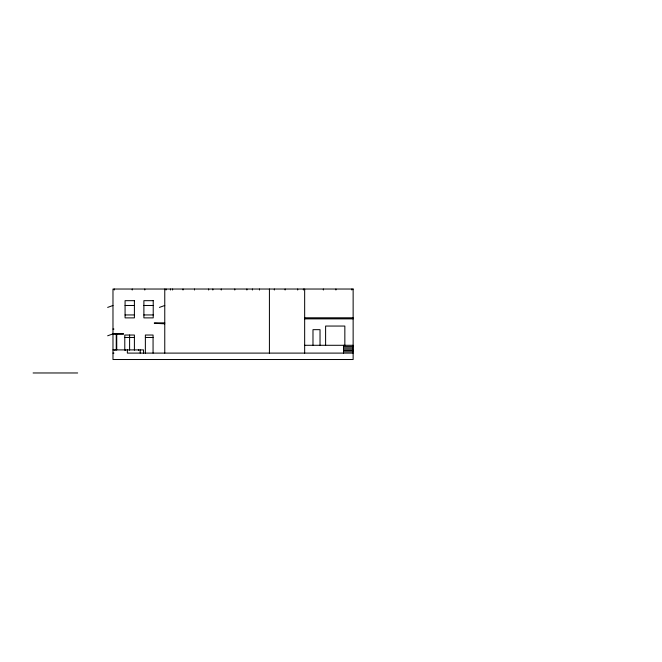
<?xml version="1.0" encoding="UTF-8"?>
<svg xmlns="http://www.w3.org/2000/svg" width="662" height="662" viewBox="0 0 662 662"><rect width="100%" height="100%" fill="white"/><g stroke="black" fill="none" stroke-linecap="round" stroke-linejoin="round"><path stroke-width="0.99" d="M107.658 307.408L112.979 305.48M159.434 307.4L164.764 305.48M107.658 335.791L112.979 333.871M125.077 305.48L134.403 305.48M143.886 305.48L153.22 305.48M125.077 314.947L134.403 314.947M143.886 314.947L153.22 314.947M304.661 317.934L353.136 317.934M304.661 318.356L353.136 318.356M304.661 318.869L353.136 318.869M164.764 322.866L154.337 322.866L154.337 323.296L164.764 323.809M112.979 329.064L113.955 329.064M112.979 333.607L123.463 333.607L123.463 334.269L112.979 334.269M124.787 337.471L134.403 337.471M145.367 337.471L153.063 337.471M304.661 345.291L353.136 345.291M343.512 346.59L353.136 346.59M343.512 347.898L353.136 347.898M343.512 349.197L353.136 349.197M112.979 349.9L143.538 349.9L143.538 353.103M343.512 350.504L353.136 350.504M343.512 351.803L353.136 351.803M112.979 353.103L113.955 353.103M353.136 353.103L127.361 353.103L127.361 349.9M33.1 372.971L77.661 372.971M351.853 289.029L351.853 290.006M344.844 345.291L344.844 326.052L325.605 326.052L325.605 345.291M343.512 345.291L343.512 353.103M335.915 289.029L335.915 290.006M323.337 289.029L323.337 290.006M320.027 345.291L320.027 329.659L312.985 329.659L312.985 345.291M304.661 289.029L304.661 353.103M303.378 289.029L303.378 290.006M297.693 289.029L297.693 290.006M285.115 289.029L285.115 290.006M274.333 289.029L274.333 290.006M269.417 289.029L269.417 353.103M259.471 289.029L259.471 290.006M252.412 289.029L252.412 290.006M246.893 289.029L246.893 290.006M234.787 289.029L234.787 290.006M221.24 289.029L221.24 290.006M212.858 289.029L212.858 290.006M208.662 289.029L208.662 290.006M194.529 289.029L194.529 290.006M183.018 289.029L183.018 290.006M172.6 289.029L172.6 290.006M170.44 289.029L170.44 290.006M166.038 289.029L166.038 290.006M164.764 289.029L164.764 353.103M153.063 353.103L153.063 335.03L145.367 335.03L145.367 353.103M144.796 289.029L144.796 290.006M140.195 349.9L140.195 353.103M138.482 349.9L138.482 350.537M134.403 350.173L134.403 335.03L124.787 335.03L124.787 350.173M132.218 289.029L132.218 290.006M129.595 335.03L129.595 350.173M127.543 349.9L127.543 350.537M125.432 349.9L125.432 350.537M116.735 333.607L116.735 349.9M116.247 334.269L116.247 349.9M114.907 349.9L114.907 350.537M114.261 289.029L114.261 290.006M353.136 289.029L112.979 289.029L112.979 359.516L353.136 359.516L353.136 289.029M134.403 300.672L125.077 300.672L125.077 317.876L134.403 317.876L134.403 300.672M153.22 300.672L143.886 300.672L143.886 317.876L153.22 317.876L153.22 300.672"/></g></svg>
